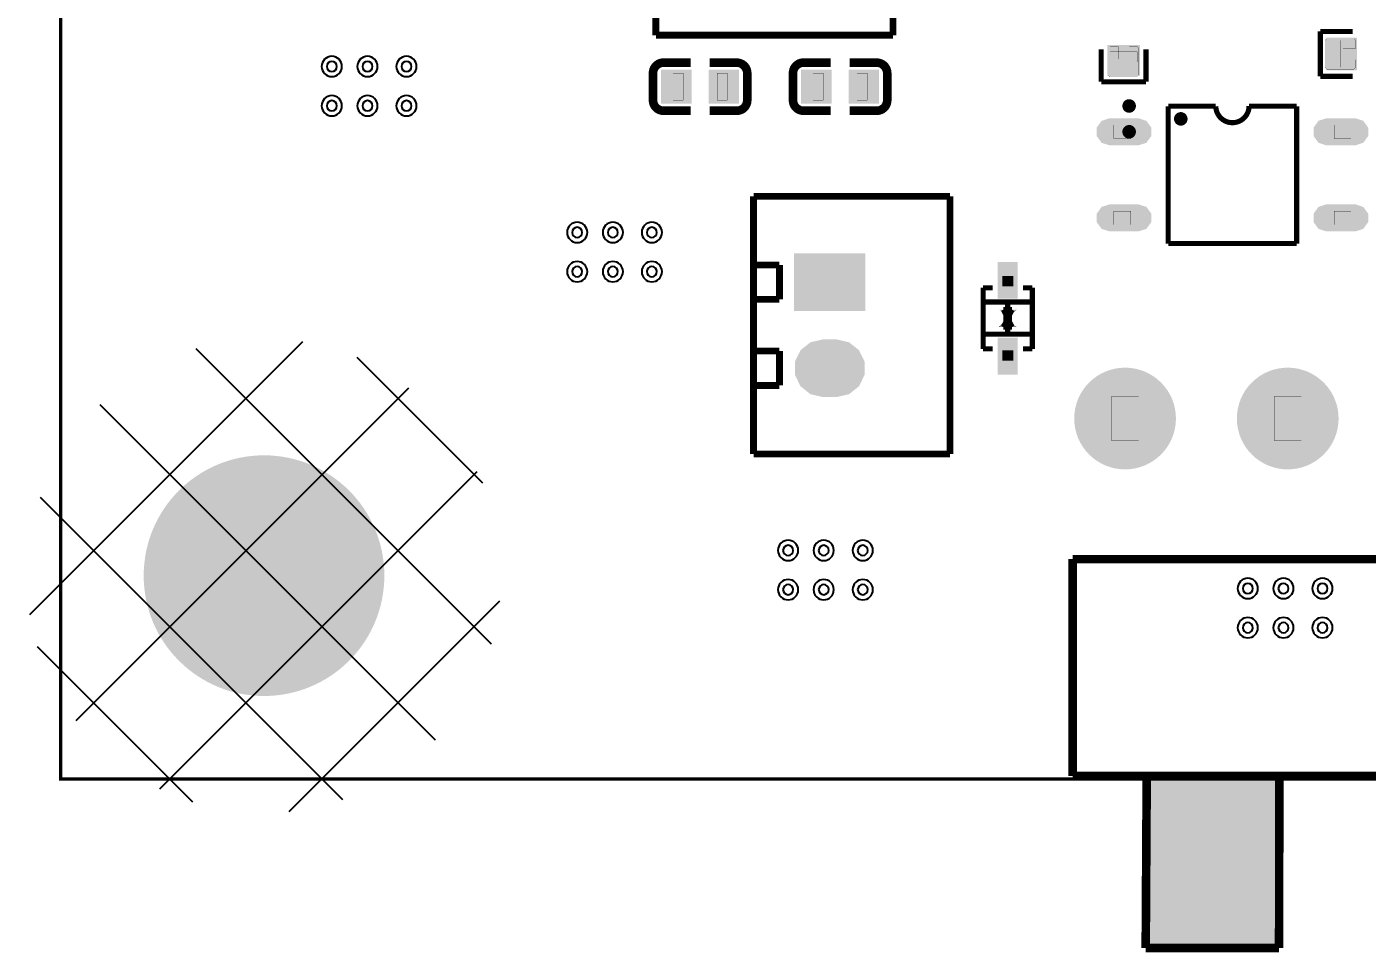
# Model space of a CAD drawing. Header units: millimetres. Extents: x -103 to 1, y -5 to 127.
# Drawn here: x -103 to -63.44, y -5.11 to 22.2 of the extents above; entities that cross this region are included whole.
import ezdxf

# ---------------------------------------------------------------- set-up
doc = ezdxf.new("R2010")
doc.units = ezdxf.units.MM
doc.header["$MEASUREMENT"] = 0
for name, color, linetype, true_color in [('Board-Outline-Layer', 7, 'Continuous', 0xff00ff), ('Bottom-Layer', 7, 'Continuous', 0x0000ff), ('Bottom-Paste-Mask-Layer', 7, 'Continuous', 0x800000), ('Bottom-Solder-Mask-Layer', 7, 'Continuous', 0xaa00ff), ('Document-Layer', 7, 'Continuous', 0x6464ff), ('Hole-Layer', 7, 'Continuous', 0x222222), ('Multi-Layer', 7, 'Continuous', 0xc0c0c0), ('Pin-Soldering-Layer', 7, 'Continuous', 0xcc9999), ('Top-Layer', 7, 'Continuous', 0xff0000), ('Top-Paste-Mask-Layer', 7, 'Continuous', 0x808080), ('Top-Silkscreen-Layer', 7, 'Continuous', 0xffcc00), ('Top-Solder-Mask-Layer', 7, 'Continuous', 0x800080)]:
    doc.layers.add(name, color=color, linetype=linetype, true_color=true_color)

msp = doc.modelspace()

# ---------------------------------------------------------------- hatches: boundary and pattern name
at = {"layer": 'Bottom-Layer'}
for points in [[(-80.305, 15.461), (-78.305, 15.461), (-78.305, 13.861), (-80.305, 13.861)], [(-79.505, 11.321), (-79.852, 11.4), (-80.13, 11.622), (-80.285, 11.943), (-80.285, 12.299), (-80.13, 12.619), (-79.852, 12.841), (-79.505, 12.921), (-79.105, 12.921), (-78.758, 12.841), (-78.479, 12.619), (-78.325, 12.299), (-78.325, 11.943), (-78.479, 11.622), (-78.758, 11.4), (-79.105, 11.321)], [(-72.04, 10.637, 1), (-69.14, 10.637, 1)], [(-67.24, 10.637, 1), (-64.34, 10.637, 1)], [(-99.5, 6, 1), (-92.5, 6, 1)]]:
    msp.add_hatch(color=256, dxfattribs=at).paths.add_polyline_path(points)
at = {"layer": 'Bottom-Paste-Mask-Layer'}
for points in [[(-80.305, 15.461), (-78.305, 15.461), (-78.305, 13.861), (-80.305, 13.861)], [(-79.505, 11.321), (-79.852, 11.4), (-80.13, 11.622), (-80.285, 11.943), (-80.285, 12.299), (-80.13, 12.619), (-79.852, 12.841), (-79.505, 12.921), (-79.105, 12.921), (-78.758, 12.841), (-78.479, 12.619), (-78.325, 12.299), (-78.325, 11.943), (-78.479, 11.622), (-78.758, 11.4), (-79.105, 11.321)], [(-72.04, 10.637, 1), (-69.14, 10.637, 1)], [(-67.24, 10.637, 1), (-64.34, 10.637, 1)], [(-99.5, 6, 1), (-92.5, 6, 1)]]:
    msp.add_hatch(color=256, dxfattribs=at).paths.add_polyline_path(points)
at = {"layer": 'Bottom-Solder-Mask-Layer'}
for points in [[(-80.356, 15.512), (-78.254, 15.512), (-78.254, 13.81), (-80.356, 13.81)], [(-79.505, 11.27), (-79.874, 11.354), (-80.17, 11.59), (-80.335, 11.931), (-80.335, 12.31), (-80.17, 12.651), (-79.874, 12.887), (-79.505, 12.972), (-79.105, 12.972), (-78.736, 12.887), (-78.44, 12.651), (-78.275, 12.31), (-78.275, 11.931), (-78.44, 11.59), (-78.736, 11.354), (-79.105, 11.27)], [(-72.091, 10.637, 1), (-69.089, 10.637, 1)], [(-67.291, 10.637, 1), (-64.289, 10.637, 1)], [(-99.551, 6, 1), (-92.449, 6, 1)]]:
    msp.add_hatch(color=256, dxfattribs=at).paths.add_polyline_path(points)
at = {"layer": 'Document-Layer'}
for points in [[(-73.798, 13.849), (-74.306, 13.849), (-74.052, 13.595)], [(-74.306, 13.341), (-73.798, 13.341), (-74.052, 13.595)], [(-69.981, 0.096), (-66.044, 0.096), (-66.044, -4.985), (-69.981, -4.985)]]:
    msp.add_hatch(color=256, dxfattribs=at).paths.add_polyline_path(points)
at = {"layer": 'Hole-Layer'}
for points in [[(-79.755, 14.661, 1), (-78.855, 14.661, 1)], [(-79.755, 12.121, 1), (-78.855, 12.121, 1)], [(-71.54, 10.637, 1), (-69.64, 10.637, 1)], [(-66.74, 10.637, 1), (-64.84, 10.637, 1)], [(-98.16, 6, 1), (-93.84, 6, 1)]]:
    msp.add_hatch(color=256, dxfattribs=at).paths.add_polyline_path(points)
at = {"layer": 'Multi-Layer'}
for points in [[(-80.305, 15.461), (-78.305, 15.461), (-78.305, 13.861), (-80.305, 13.861)], [(-80.305, 15.461), (-78.305, 15.461), (-78.305, 13.861), (-80.305, 13.861)], [(-80.305, 15.461), (-78.305, 15.461), (-78.305, 13.861), (-80.305, 13.861)], [(-79.505, 11.321), (-79.852, 11.4), (-80.13, 11.622), (-80.285, 11.943), (-80.285, 12.299), (-80.13, 12.619), (-79.852, 12.841), (-79.505, 12.921), (-79.105, 12.921), (-78.758, 12.841), (-78.479, 12.619), (-78.325, 12.299), (-78.325, 11.943), (-78.479, 11.622), (-78.758, 11.4), (-79.105, 11.321)], [(-79.505, 11.321), (-79.852, 11.4), (-80.13, 11.622), (-80.285, 11.943), (-80.285, 12.299), (-80.13, 12.619), (-79.852, 12.841), (-79.505, 12.921), (-79.105, 12.921), (-78.758, 12.841), (-78.479, 12.619), (-78.325, 12.299), (-78.325, 11.943), (-78.479, 11.622), (-78.758, 11.4), (-79.105, 11.321)], [(-79.505, 11.321), (-79.852, 11.4), (-80.13, 11.622), (-80.285, 11.943), (-80.285, 12.299), (-80.13, 12.619), (-79.852, 12.841), (-79.505, 12.921), (-79.105, 12.921), (-78.758, 12.841), (-78.479, 12.619), (-78.325, 12.299), (-78.325, 11.943), (-78.479, 11.622), (-78.758, 11.4), (-79.105, 11.321)], [(-72.04, 10.637, 1), (-69.14, 10.637, 1)], [(-72.04, 10.637, 1), (-69.14, 10.637, 1)], [(-72.04, 10.637, 1), (-69.14, 10.637, 1)], [(-67.24, 10.637, 1), (-64.34, 10.637, 1)], [(-67.24, 10.637, 1), (-64.34, 10.637, 1)], [(-67.24, 10.637, 1), (-64.34, 10.637, 1)], [(-99.5, 6, 1), (-92.5, 6, 1)], [(-99.5, 6, 1), (-92.5, 6, 1)], [(-99.5, 6, 1), (-92.5, 6, 1)]]:
    msp.add_hatch(color=256, dxfattribs=at).paths.add_polyline_path(points)
h = msp.add_hatch(dxfattribs=at)
h.set_pattern_fill('ANSI37', color=256, style=0)
h.set_pattern_definition([(45, (0, 0), (-2.24506, 2.24506), []), (135, (0, 0), (-2.24506, -2.24506), [])])
h.paths.add_polyline_path([(-103, 6, 1), (-89, 6, 1)])
at = {"layer": 'Pin-Soldering-Layer'}
for points in [[(-64.244, 21.798), (-64.244, 20.998), (-63.944, 20.998), (-63.944, 21.798)], [(-71.035, 21.159), (-70.235, 21.159), (-70.235, 21.459), (-71.035, 21.459)], [(-83.93, 20.829), (-83.93, 20.029), (-83.63, 20.029), (-83.63, 20.829)], [(-82.33, 20.829), (-82.33, 20.029), (-82.63, 20.029), (-82.63, 20.829)], [(-79.799, 20.029), (-79.799, 20.829), (-79.499, 20.829), (-79.499, 20.029)], [(-78.199, 20.029), (-78.199, 20.829), (-78.499, 20.829), (-78.499, 20.029)], [(-70.922, 18.898), (-70.422, 18.898), (-70.422, 19.298), (-70.922, 19.298)], [(-63.922, 18.898), (-64.422, 18.898), (-64.422, 19.298), (-63.922, 19.298)], [(-70.922, 16.358), (-70.422, 16.358), (-70.422, 16.758), (-70.922, 16.758)], [(-63.922, 16.358), (-64.422, 16.358), (-64.422, 16.758), (-63.922, 16.758)], [(-73.889, 14.545), (-74.214, 14.545), (-74.214, 14.844), (-73.889, 14.844)], [(-73.889, 12.345), (-74.214, 12.345), (-74.214, 12.645), (-73.889, 12.645)], [(-70.19, 9.987), (-70.99, 9.987), (-70.99, 11.287), (-70.19, 11.287)], [(-65.39, 9.987), (-66.19, 9.987), (-66.19, 11.287), (-65.39, 11.287)]]:
    msp.add_hatch(color=256, dxfattribs=at).paths.add_polyline_path(points)
at = {"layer": 'Top-Layer'}
for points in [[(-63.794, 21.83), (-63.794, 20.966), (-64.6, 20.966), (-64.6, 21.83)], [(-71.067, 21.609), (-70.203, 21.609), (-70.203, 20.802), (-71.067, 20.802)], [(-83.43, 20.879), (-83.43, 19.979), (-84.23, 19.979), (-84.23, 20.879)], [(-82.03, 20.879), (-82.03, 19.979), (-82.83, 19.979), (-82.83, 20.879)], [(-80.099, 19.979), (-80.099, 20.879), (-79.299, 20.879), (-79.299, 19.979)], [(-78.699, 19.979), (-78.699, 20.879), (-77.899, 20.879), (-77.899, 19.979)], [(-71.047, 18.748), (-71.252, 18.814), (-71.379, 18.989), (-71.379, 19.206), (-71.252, 19.381), (-71.047, 19.448), (-70.197, 19.448), (-69.991, 19.381), (-69.864, 19.206), (-69.864, 18.989), (-69.991, 18.814), (-70.197, 18.748)], [(-64.647, 18.748), (-64.853, 18.814), (-64.98, 18.989), (-64.98, 19.206), (-64.853, 19.381), (-64.647, 19.448), (-63.797, 19.448), (-63.591, 19.381), (-63.464, 19.206), (-63.464, 18.989), (-63.591, 18.814), (-63.797, 18.748)], [(-71.047, 16.208), (-71.252, 16.274), (-71.379, 16.449), (-71.379, 16.666), (-71.252, 16.841), (-71.047, 16.908), (-70.197, 16.908), (-69.991, 16.841), (-69.864, 16.666), (-69.864, 16.449), (-69.991, 16.274), (-70.197, 16.208)], [(-64.647, 16.208), (-64.853, 16.274), (-64.98, 16.449), (-64.98, 16.666), (-64.853, 16.841), (-64.647, 16.908), (-63.797, 16.908), (-63.591, 16.841), (-63.464, 16.666), (-63.464, 16.449), (-63.591, 16.274), (-63.797, 16.208)], [(-80.305, 15.461), (-78.305, 15.461), (-78.305, 13.861), (-80.305, 13.861)], [(-73.807, 14.219), (-74.297, 14.219), (-74.297, 15.205), (-73.807, 15.205)], [(-79.505, 11.321), (-79.852, 11.4), (-80.13, 11.622), (-80.285, 11.943), (-80.285, 12.299), (-80.13, 12.619), (-79.852, 12.841), (-79.505, 12.921), (-79.105, 12.921), (-78.758, 12.841), (-78.479, 12.619), (-78.325, 12.299), (-78.325, 11.943), (-78.479, 11.622), (-78.758, 11.4), (-79.105, 11.321)], [(-73.807, 11.984), (-74.297, 11.984), (-74.297, 12.97), (-73.807, 12.97)], [(-72.04, 10.637, 1), (-69.14, 10.637, 1)], [(-67.24, 10.637, 1), (-64.34, 10.637, 1)], [(-99.5, 6, 1), (-92.5, 6, 1)]]:
    msp.add_hatch(color=256, dxfattribs=at).paths.add_polyline_path(points)
at = {"layer": 'Top-Paste-Mask-Layer'}
for points in [[(-64.639, 20.948), (-63.839, 20.948), (-63.789, 20.998), (-63.789, 21.226), (-64.159, 21.226), (-64.159, 21.556), (-63.789, 21.556), (-63.789, 21.798), (-63.839, 21.848), (-64.639, 21.848), (-64.689, 21.798), (-64.689, 20.998)], [(-70.185, 20.764), (-70.185, 21.564), (-70.235, 21.614), (-70.463, 21.614), (-70.463, 21.244), (-70.793, 21.244), (-70.793, 21.614), (-71.035, 21.614), (-71.085, 21.564), (-71.085, 20.764), (-71.035, 20.714), (-70.235, 20.714)], [(-83.43, 20.879), (-83.43, 19.979), (-84.23, 19.979), (-84.23, 20.879)], [(-82.03, 20.879), (-82.03, 19.979), (-82.83, 19.979), (-82.83, 20.879)], [(-80.099, 19.979), (-80.099, 20.879), (-79.299, 20.879), (-79.299, 19.979)], [(-78.699, 19.979), (-78.699, 20.879), (-77.899, 20.879), (-77.899, 19.979)], [(-71.047, 18.748), (-71.252, 18.814), (-71.379, 18.989), (-71.379, 19.206), (-71.252, 19.381), (-71.047, 19.448), (-70.197, 19.448), (-69.991, 19.381), (-69.864, 19.206), (-69.864, 18.989), (-69.991, 18.814), (-70.197, 18.748)], [(-64.647, 18.748), (-64.853, 18.814), (-64.98, 18.989), (-64.98, 19.206), (-64.853, 19.381), (-64.647, 19.448), (-63.797, 19.448), (-63.591, 19.381), (-63.464, 19.206), (-63.464, 18.989), (-63.591, 18.814), (-63.797, 18.748)], [(-71.047, 16.208), (-71.252, 16.274), (-71.379, 16.449), (-71.379, 16.666), (-71.252, 16.841), (-71.047, 16.908), (-70.197, 16.908), (-69.991, 16.841), (-69.864, 16.666), (-69.864, 16.449), (-69.991, 16.274), (-70.197, 16.208)], [(-64.647, 16.208), (-64.853, 16.274), (-64.98, 16.449), (-64.98, 16.666), (-64.853, 16.841), (-64.647, 16.908), (-63.797, 16.908), (-63.591, 16.841), (-63.464, 16.666), (-63.464, 16.449), (-63.591, 16.274), (-63.797, 16.208)], [(-80.305, 15.461), (-78.305, 15.461), (-78.305, 13.861), (-80.305, 13.861)], [(-73.807, 14.219), (-74.297, 14.219), (-74.297, 15.205), (-73.807, 15.205)], [(-79.505, 11.321), (-79.852, 11.4), (-80.13, 11.622), (-80.285, 11.943), (-80.285, 12.299), (-80.13, 12.619), (-79.852, 12.841), (-79.505, 12.921), (-79.105, 12.921), (-78.758, 12.841), (-78.479, 12.619), (-78.325, 12.299), (-78.325, 11.943), (-78.479, 11.622), (-78.758, 11.4), (-79.105, 11.321)], [(-73.807, 11.984), (-74.297, 11.984), (-74.297, 12.97), (-73.807, 12.97)], [(-72.04, 10.637, 1), (-69.14, 10.637, 1)], [(-67.24, 10.637, 1), (-64.34, 10.637, 1)], [(-99.5, 6, 1), (-92.5, 6, 1)]]:
    msp.add_hatch(color=256, dxfattribs=at).paths.add_polyline_path(points)
at = {"layer": 'Top-Solder-Mask-Layer'}
for points in [[(-63.743, 21.88), (-63.743, 20.915), (-64.651, 20.915), (-64.651, 21.88)], [(-71.118, 21.659), (-70.152, 21.659), (-70.152, 20.751), (-71.118, 20.751)], [(-83.379, 20.93), (-83.379, 19.928), (-84.281, 19.928), (-84.281, 20.93)], [(-81.979, 20.93), (-81.979, 19.928), (-82.881, 19.928), (-82.881, 20.93)], [(-80.15, 19.928), (-80.15, 20.93), (-79.248, 20.93), (-79.248, 19.928)], [(-78.75, 19.928), (-78.75, 20.93), (-77.848, 20.93), (-77.848, 19.928)], [(-71.047, 18.697), (-71.282, 18.773), (-71.428, 18.974), (-71.428, 19.222), (-71.282, 19.422), (-71.047, 19.499), (-70.197, 19.499), (-69.961, 19.422), (-69.815, 19.222), (-69.815, 18.974), (-69.961, 18.773), (-70.197, 18.697)], [(-64.647, 18.697), (-64.882, 18.773), (-65.028, 18.974), (-65.028, 19.222), (-64.882, 19.422), (-64.647, 19.499), (-63.797, 19.499), (-63.561, 19.422), (-63.415, 19.222), (-63.415, 18.974), (-63.561, 18.773), (-63.797, 18.697)], [(-71.047, 16.157), (-71.282, 16.233), (-71.428, 16.434), (-71.428, 16.682), (-71.282, 16.882), (-71.047, 16.959), (-70.197, 16.959), (-69.961, 16.882), (-69.815, 16.682), (-69.815, 16.434), (-69.961, 16.233), (-70.197, 16.157)], [(-64.647, 16.157), (-64.882, 16.233), (-65.028, 16.434), (-65.028, 16.682), (-64.882, 16.882), (-64.647, 16.959), (-63.797, 16.959), (-63.561, 16.882), (-63.415, 16.682), (-63.415, 16.434), (-63.561, 16.233), (-63.797, 16.157)], [(-80.356, 15.512), (-78.254, 15.512), (-78.254, 13.81), (-80.356, 13.81)], [(-73.756, 14.169), (-74.348, 14.169), (-74.348, 15.256), (-73.756, 15.256)], [(-79.505, 11.27), (-79.874, 11.354), (-80.17, 11.59), (-80.335, 11.931), (-80.335, 12.31), (-80.17, 12.651), (-79.874, 12.887), (-79.505, 12.972), (-79.105, 12.972), (-78.736, 12.887), (-78.44, 12.651), (-78.275, 12.31), (-78.275, 11.931), (-78.44, 11.59), (-78.736, 11.354), (-79.105, 11.27)], [(-73.756, 11.933), (-74.348, 11.933), (-74.348, 13.021), (-73.756, 13.021)], [(-72.091, 10.637, 1), (-69.089, 10.637, 1)], [(-67.291, 10.637, 1), (-64.289, 10.637, 1)], [(-99.551, 6, 1), (-92.449, 6, 1)]]:
    msp.add_hatch(color=256, dxfattribs=at).paths.add_polyline_path(points)

# ---------------------------------------------------------------- linework, layer by layer
at = {"layer": 'Board-Outline-Layer', "const_width": 0.1}
msp.add_lwpolyline([(-102, 0), (-102, 126), (0, 126), (0, 0)], close=True, dxfattribs=at)
at = {"layer": 'Document-Layer', "const_width": 0.2}
msp.add_lwpolyline([(-70.57, 19.098, 1), (-70.37, 19.098, 1)], format="xyb", close=True, dxfattribs=at)
msp.add_lwpolyline([(-70.57, 19.098, 1), (-70.37, 19.098, 1)], format="xyb", close=True, dxfattribs=at)
at = {"layer": 'Document-Layer', "const_width": 0.00508}
for points in [[(-73.798, 13.849), (-74.306, 13.849), (-74.052, 13.595)], [(-74.306, 13.341), (-73.798, 13.341), (-74.052, 13.595)], [(-69.981, 0.096), (-66.044, 0.096), (-66.044, -4.985), (-69.981, -4.985)]]:
    msp.add_lwpolyline(points, close=True, dxfattribs=at)
at = {"layer": 'Hole-Layer'}
for points in [[(-94.149, 21.026, 1), (-93.849, 21.026), (-93.849, 21.026, 1), (-94.149, 21.026)], [(-93.098, 21.026, 1), (-92.798, 21.026), (-92.798, 21.026, 1), (-93.098, 21.026)], [(-91.946, 21.026, 1), (-91.646, 21.026), (-91.646, 21.026, 1), (-91.946, 21.026)], [(-94.149, 19.867, 1), (-93.849, 19.867), (-93.849, 19.867, 1), (-94.149, 19.867)], [(-93.098, 19.867, 1), (-92.798, 19.867), (-92.798, 19.867, 1), (-93.098, 19.867)], [(-91.946, 19.867, 1), (-91.646, 19.867), (-91.646, 19.867, 1), (-91.946, 19.867)], [(-86.907, 16.13, 1), (-86.607, 16.13), (-86.607, 16.13, 1), (-86.907, 16.13)], [(-85.856, 16.13, 1), (-85.556, 16.13), (-85.556, 16.13, 1), (-85.856, 16.13)], [(-84.704, 16.13, 1), (-84.404, 16.13), (-84.404, 16.13, 1), (-84.704, 16.13)], [(-86.907, 14.971, 1), (-86.607, 14.971), (-86.607, 14.971, 1), (-86.907, 14.971)], [(-85.856, 14.971, 1), (-85.556, 14.971), (-85.556, 14.971, 1), (-85.856, 14.971)], [(-84.704, 14.971, 1), (-84.404, 14.971), (-84.404, 14.971, 1), (-84.704, 14.971)], [(-80.685, 6.746, 1), (-80.385, 6.746), (-80.385, 6.746, 1), (-80.685, 6.746)], [(-79.634, 6.746, 1), (-79.334, 6.746), (-79.334, 6.746, 1), (-79.634, 6.746)], [(-78.482, 6.746, 1), (-78.182, 6.746), (-78.182, 6.746, 1), (-78.482, 6.746)], [(-80.685, 5.587, 1), (-80.385, 5.587), (-80.385, 5.587, 1), (-80.685, 5.587)], [(-79.634, 5.587, 1), (-79.334, 5.587), (-79.334, 5.587, 1), (-79.634, 5.587)], [(-78.482, 5.587, 1), (-78.182, 5.587), (-78.182, 5.587, 1), (-78.482, 5.587)], [(-67.119, 5.623, 1), (-66.819, 5.623), (-66.819, 5.623, 1), (-67.119, 5.623)], [(-66.068, 5.623, 1), (-65.768, 5.623), (-65.768, 5.623, 1), (-66.068, 5.623)], [(-64.916, 5.623, 1), (-64.616, 5.623), (-64.616, 5.623, 1), (-64.916, 5.623)], [(-67.119, 4.465, 1), (-66.819, 4.465), (-66.819, 4.465, 1), (-67.119, 4.465)], [(-66.068, 4.465, 1), (-65.768, 4.465), (-65.768, 4.465, 1), (-66.068, 4.465)], [(-64.916, 4.465, 1), (-64.616, 4.465), (-64.616, 4.465, 1), (-64.916, 4.465)]]:
    msp.add_lwpolyline(points, format="xyb", dxfattribs=at)
at = {"layer": 'Multi-Layer'}
for points in [[(-94.299, 21.026, 1), (-93.699, 21.026, 1)], [(-93.248, 21.026, 1), (-92.648, 21.026, 1)], [(-92.096, 21.026, 1), (-91.496, 21.026, 1)], [(-94.299, 19.867, 1), (-93.699, 19.867, 1)], [(-93.248, 19.867, 1), (-92.648, 19.867, 1)], [(-92.096, 19.867, 1), (-91.496, 19.867, 1)], [(-87.057, 16.13, 1), (-86.457, 16.13, 1)], [(-86.006, 16.13, 1), (-85.406, 16.13, 1)], [(-84.854, 16.13, 1), (-84.254, 16.13, 1)], [(-87.057, 14.971, 1), (-86.457, 14.971, 1)], [(-86.006, 14.971, 1), (-85.406, 14.971, 1)], [(-84.854, 14.971, 1), (-84.254, 14.971, 1)], [(-80.835, 6.746, 1), (-80.235, 6.746, 1)], [(-79.784, 6.746, 1), (-79.184, 6.746, 1)], [(-78.632, 6.746, 1), (-78.032, 6.746, 1)], [(-80.835, 5.587, 1), (-80.235, 5.587, 1)], [(-79.784, 5.587, 1), (-79.184, 5.587, 1)], [(-78.632, 5.587, 1), (-78.032, 5.587, 1)], [(-67.269, 5.623, 1), (-66.669, 5.623, 1)], [(-66.218, 5.623, 1), (-65.618, 5.623, 1)], [(-65.066, 5.623, 1), (-64.466, 5.623, 1)], [(-67.269, 4.465, 1), (-66.669, 4.465, 1)], [(-66.218, 4.465, 1), (-65.618, 4.465, 1)], [(-65.066, 4.465, 1), (-64.466, 4.465, 1)]]:
    msp.add_lwpolyline(points, format="xyb", close=True, dxfattribs=at)
at = {"layer": 'Pin-Soldering-Layer', "const_width": 0.00508}
for points in [[(-64.244, 21.798), (-64.244, 20.998), (-63.944, 20.998), (-63.944, 21.798)], [(-71.035, 21.159), (-70.235, 21.159), (-70.235, 21.459), (-71.035, 21.459)], [(-83.93, 20.829), (-83.93, 20.029), (-83.63, 20.029), (-83.63, 20.829)], [(-82.33, 20.829), (-82.33, 20.029), (-82.63, 20.029), (-82.63, 20.829)], [(-79.799, 20.029), (-79.799, 20.829), (-79.499, 20.829), (-79.499, 20.029)], [(-78.199, 20.029), (-78.199, 20.829), (-78.499, 20.829), (-78.499, 20.029)], [(-70.922, 18.898), (-70.422, 18.898), (-70.422, 19.298), (-70.922, 19.298)], [(-63.922, 18.898), (-64.422, 18.898), (-64.422, 19.298), (-63.922, 19.298)], [(-70.922, 16.358), (-70.422, 16.358), (-70.422, 16.758), (-70.922, 16.758)], [(-63.922, 16.358), (-64.422, 16.358), (-64.422, 16.758), (-63.922, 16.758)], [(-73.889, 14.545), (-74.214, 14.545), (-74.214, 14.844), (-73.889, 14.844)], [(-73.889, 12.345), (-74.214, 12.345), (-74.214, 12.645), (-73.889, 12.645)], [(-70.19, 9.987), (-70.99, 9.987), (-70.99, 11.287), (-70.19, 11.287)], [(-65.39, 9.987), (-66.19, 9.987), (-66.19, 11.287), (-65.39, 11.287)]]:
    msp.add_lwpolyline(points, close=True, dxfattribs=at)
at = {"layer": 'Top-Paste-Mask-Layer', "const_width": 0.00508}
for points in [[(-64.639, 20.948), (-63.839, 20.948), (-63.789, 20.998), (-63.789, 21.226), (-64.159, 21.226), (-64.159, 21.556), (-63.789, 21.556), (-63.789, 21.798), (-63.839, 21.848), (-64.639, 21.848), (-64.689, 21.798), (-64.689, 20.998)], [(-70.185, 20.764), (-70.185, 21.564), (-70.235, 21.614), (-70.463, 21.614), (-70.463, 21.244), (-70.793, 21.244), (-70.793, 21.614), (-71.035, 21.614), (-71.085, 21.564), (-71.085, 20.764), (-71.035, 20.714), (-70.235, 20.714)]]:
    msp.add_lwpolyline(points, close=True, dxfattribs=at)
at = {"layer": 'Top-Silkscreen-Layer'}
for points, const_width in [([(-84.437, 21.949), (-84.437, 26.049)], 0.2), ([(-84.437, 21.949), (-84.437, 26.049)], 0.2), ([(-77.437, 21.949), (-77.437, 26.049)], 0.2), ([(-77.437, 21.949), (-77.437, 26.049)], 0.2), ([(-84.437, 21.949), (-77.437, 21.949)], 0.2), ([(-84.437, 21.949), (-77.437, 21.949)], 0.2), ([(-63.87, 22.058), (-64.829, 22.058)], 0.152), ([(-64.829, 22.058), (-64.829, 20.737)], 0.152), ([(-63.87, 22.058), (-64.829, 22.058)], 0.152), ([(-64.829, 22.058), (-64.829, 20.737)], 0.152), ([(-71.295, 21.532), (-71.295, 20.574)], 0.152), ([(-71.295, 21.532), (-71.295, 20.574)], 0.152), ([(-69.974, 20.574), (-69.974, 21.532)], 0.152), ([(-69.974, 20.574), (-69.974, 21.532)], 0.152), ([(-83.41, 21.139), (-84.21, 21.139)], 0.254), ([(-83.41, 21.139), (-84.21, 21.139)], 0.254), ([(-82.85, 21.138), (-82.05, 21.138)], 0.254), ([(-82.85, 21.138), (-82.05, 21.138)], 0.254), ([(-79.279, 21.139), (-80.079, 21.139)], 0.254), ([(-79.279, 21.139), (-80.079, 21.139)], 0.254), ([(-78.719, 21.138), (-77.919, 21.138)], 0.254), ([(-78.719, 21.138), (-77.919, 21.138)], 0.254), ([(-84.52, 20.029), (-84.52, 20.829)], 0.254), ([(-84.52, 20.029), (-84.52, 20.829)], 0.254), ([(-81.74, 20.828), (-81.74, 20.028)], 0.254), ([(-81.74, 20.828), (-81.74, 20.028)], 0.254), ([(-80.389, 20.029), (-80.389, 20.829)], 0.254), ([(-80.389, 20.029), (-80.389, 20.829)], 0.254), ([(-77.609, 20.828), (-77.609, 20.028)], 0.254), ([(-77.609, 20.828), (-77.609, 20.028)], 0.254), ([(-71.295, 20.574), (-69.974, 20.574)], 0.152), ([(-71.295, 20.574), (-69.974, 20.574)], 0.152), ([(-64.829, 20.737), (-63.87, 20.737)], 0.152), ([(-64.829, 20.737), (-63.87, 20.737)], 0.152), ([(-83.41, 19.719), (-84.21, 19.719)], 0.254), ([(-83.41, 19.719), (-84.21, 19.719)], 0.254), ([(-82.85, 19.719), (-82.05, 19.719)], 0.254), ([(-82.85, 19.719), (-82.05, 19.719)], 0.254), ([(-79.279, 19.719), (-80.079, 19.719)], 0.254), ([(-79.279, 19.719), (-80.079, 19.719)], 0.254), ([(-78.719, 19.719), (-77.919, 19.719)], 0.254), ([(-78.719, 19.719), (-77.919, 19.719)], 0.254), ([(-67.913, 19.854), (-69.317, 19.854)], 0.152), ([(-69.317, 15.801), (-69.317, 19.854)], 0.152), ([(-67.913, 19.854), (-69.317, 19.854)], 0.152), ([(-69.317, 15.801), (-69.317, 19.854)], 0.152), ([(-66.931, 19.855), (-65.526, 19.855)], 0.152), ([(-66.931, 19.855), (-65.526, 19.855)], 0.152), ([(-65.526, 19.854), (-65.526, 15.801)], 0.152), ([(-65.526, 19.854), (-65.526, 15.801)], 0.152), ([(-75.755, 17.191), (-81.555, 17.191)], 0.2), ([(-81.555, 17.191), (-81.555, 9.591)], 0.2), ([(-75.755, 17.191), (-81.555, 17.191)], 0.2), ([(-81.555, 17.191), (-81.555, 9.591)], 0.2), ([(-75.755, 17.191), (-75.755, 9.591)], 0.2), ([(-75.755, 17.191), (-75.755, 9.591)], 0.2), ([(-65.526, 15.801), (-69.317, 15.801)], 0.152), ([(-65.526, 15.801), (-69.317, 15.801)], 0.152), ([(-80.789, 15.169), (-81.551, 15.169)], 0.2), ([(-80.789, 15.169), (-81.551, 15.169)], 0.2), ([(-80.789, 15.169), (-80.789, 14.153)], 0.2), ([(-80.789, 15.169), (-80.789, 14.153)], 0.2), ([(-80.789, 14.153), (-81.551, 14.153)], 0.2), ([(-80.789, 14.153), (-81.551, 14.153)], 0.2), ([(-74.778, 14.496), (-74.778, 12.693)], 0.152), ([(-74.778, 14.496), (-74.499, 14.496)], 0.152), ([(-74.778, 14.496), (-74.778, 12.693)], 0.152), ([(-74.778, 14.496), (-74.499, 14.496)], 0.152), ([(-73.325, 14.496), (-73.605, 14.496)], 0.152), ([(-73.325, 14.496), (-73.605, 14.496)], 0.152), ([(-73.325, 14.496), (-73.325, 12.693)], 0.152), ([(-73.325, 14.496), (-73.325, 12.693)], 0.152), ([(-73.325, 14.077), (-74.778, 14.077)], 0.152), ([(-73.325, 14.077), (-74.778, 14.077)], 0.152), ([(-74.052, 13.597), (-74.179, 13.849)], 0.155), ([(-74.179, 13.849), (-73.925, 13.849)], 0.155), ([(-74.052, 13.597), (-74.179, 13.849)], 0.155), ([(-74.179, 13.849), (-73.925, 13.849)], 0.155), ([(-74.052, 13.127), (-74.054, 14.077)], 0.155), ([(-74.052, 13.127), (-74.054, 14.077)], 0.155), ([(-73.925, 13.849), (-74.049, 13.597)], 0.155), ([(-73.925, 13.849), (-74.049, 13.597)], 0.155), ([(-74.179, 13.595), (-73.925, 13.595)], 0.155), ([(-74.179, 13.595), (-73.925, 13.595)], 0.155), ([(-74.179, 13.341), (-74.054, 13.592)], 0.155), ([(-74.179, 13.341), (-74.054, 13.592)], 0.155), ([(-74.052, 13.722), (-74.052, 13.592)], 0.155), ([(-74.052, 13.722), (-74.052, 13.592)], 0.155), ([(-74.052, 13.468), (-74.052, 13.597)], 0.155), ([(-74.052, 13.468), (-74.052, 13.597)], 0.155), ([(-74.052, 13.592), (-73.925, 13.341)], 0.155), ([(-74.052, 13.592), (-73.925, 13.341)], 0.155), ([(-73.325, 13.127), (-74.778, 13.127)], 0.152), ([(-73.325, 13.127), (-74.778, 13.127)], 0.152), ([(-73.925, 13.341), (-74.179, 13.341)], 0.155), ([(-73.925, 13.341), (-74.179, 13.341)], 0.155), ([(-80.789, 12.629), (-81.551, 12.629)], 0.2), ([(-80.789, 12.629), (-81.551, 12.629)], 0.2), ([(-80.789, 12.629), (-80.789, 11.613)], 0.2), ([(-80.789, 12.629), (-80.789, 11.613)], 0.2), ([(-74.778, 12.693), (-74.499, 12.693)], 0.152), ([(-74.778, 12.693), (-74.499, 12.693)], 0.152), ([(-73.325, 12.693), (-73.605, 12.693)], 0.152), ([(-73.325, 12.693), (-73.605, 12.693)], 0.152), ([(-80.789, 11.613), (-81.551, 11.613)], 0.2), ([(-80.789, 11.613), (-81.551, 11.613)], 0.2), ([(-75.755, 9.591), (-81.555, 9.591)], 0.2), ([(-75.755, 9.591), (-81.555, 9.591)], 0.2), ([(-72.14, 6.487), (-59.44, 6.487)], 0.254), ([(-72.14, 0.087), (-72.14, 6.487)], 0.254), ([(-72.14, 6.487), (-59.44, 6.487)], 0.254), ([(-72.14, 0.087), (-72.14, 6.487)], 0.254), ([(-59.44, 0.087), (-72.14, 0.087)], 0.254), ([(-59.44, 0.087), (-72.14, 0.087)], 0.254), ([(-69.951, 0.085), (-69.981, -4.985)], 0.254), ([(-69.951, 0.085), (-69.981, -4.985)], 0.254), ([(-66.044, -4.985), (-66.04, 0.085)], 0.254), ([(-66.044, -4.985), (-66.04, 0.085)], 0.254), ([(-69.981, -4.985), (-66.044, -4.985)], 0.254), ([(-69.981, -4.985), (-66.044, -4.985)], 0.254)]:
    msp.add_lwpolyline(points, dxfattribs=dict(at, const_width=const_width))
for points, const_width in [([(-84.52, 20.829, -0.414), (-84.21, 21.139)], 0.254), ([(-84.52, 20.829, -0.414), (-84.21, 21.139)], 0.254), ([(-82.05, 21.138, -0.414), (-81.74, 20.828)], 0.254), ([(-82.05, 21.138, -0.414), (-81.74, 20.828)], 0.254), ([(-80.389, 20.829, -0.414), (-80.079, 21.139)], 0.254), ([(-80.389, 20.829, -0.414), (-80.079, 21.139)], 0.254), ([(-77.919, 21.138, -0.414), (-77.609, 20.828)], 0.254), ([(-77.919, 21.138, -0.414), (-77.609, 20.828)], 0.254), ([(-84.21, 19.719, -0.414), (-84.52, 20.029)], 0.254), ([(-84.21, 19.719, -0.414), (-84.52, 20.029)], 0.254), ([(-81.74, 20.028, -0.414), (-82.05, 19.719)], 0.254), ([(-81.74, 20.028, -0.414), (-82.05, 19.719)], 0.254), ([(-80.079, 19.719, -0.414), (-80.389, 20.029)], 0.254), ([(-80.079, 19.719, -0.414), (-80.389, 20.029)], 0.254), ([(-77.609, 20.028, -0.414), (-77.919, 19.719)], 0.254), ([(-77.609, 20.028, -0.414), (-77.919, 19.719)], 0.254), ([(-67.913, 19.854, 0.993), (-66.931, 19.855)], 0.152), ([(-67.913, 19.854, 0.993), (-66.931, 19.855)], 0.152)]:
    msp.add_lwpolyline(points, format="xyb", dxfattribs=dict(at, const_width=const_width))
at = {"layer": 'Top-Silkscreen-Layer', "const_width": 0.2}
for points in [[(-70.57, 19.86, 1), (-70.37, 19.86, 1)], [(-70.57, 19.86, 1), (-70.37, 19.86, 1)], [(-69.046, 19.479, 1), (-68.846, 19.479, 1)], [(-69.046, 19.479, 1), (-68.846, 19.479, 1)]]:
    msp.add_lwpolyline(points, format="xyb", close=True, dxfattribs=at)

doc.saveas('drawing.dxf')
